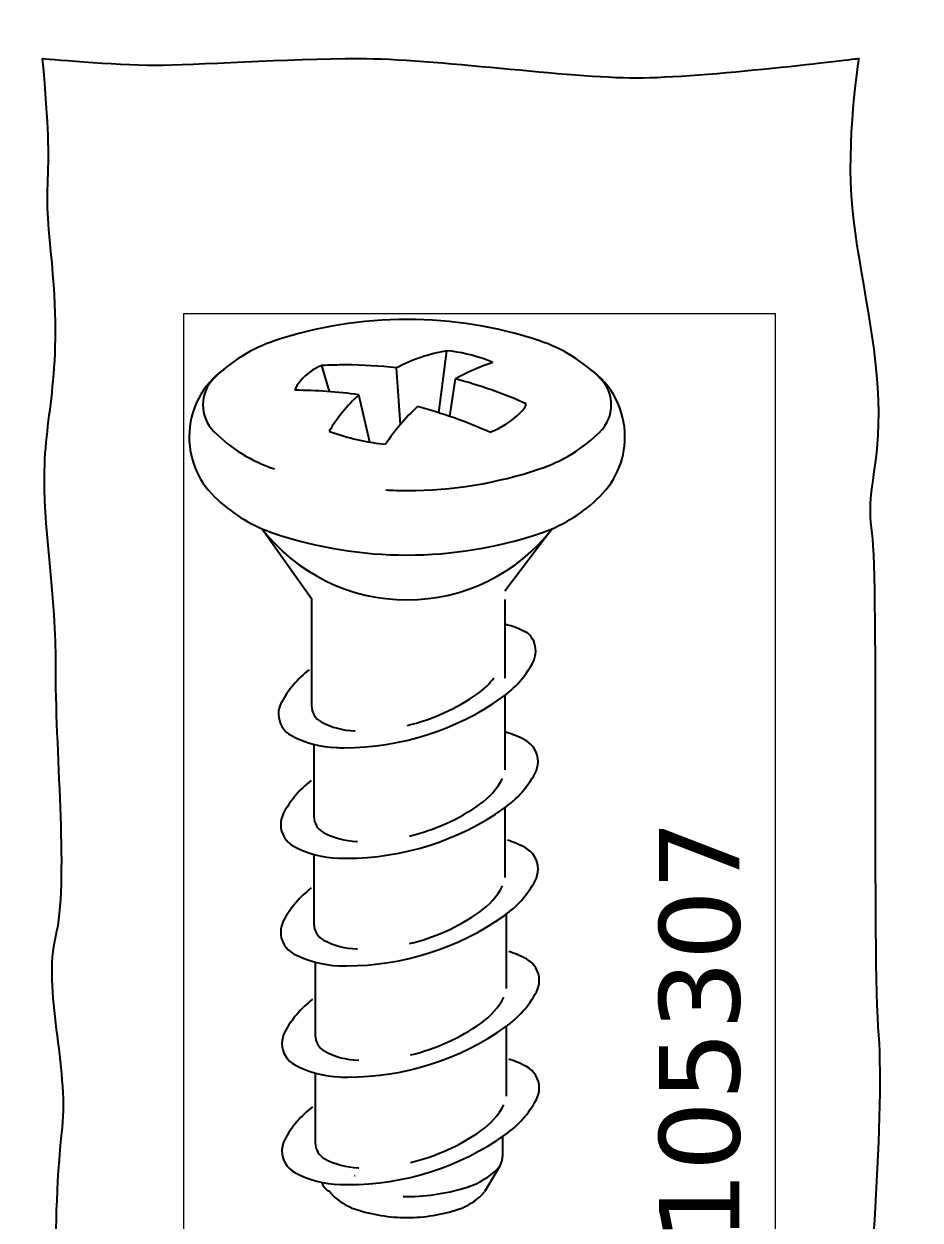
# Model space of a CAD drawing. Header units: inches. Extents: x 35 to 560, y 561 to 1057.
# Drawn here: x 226.124 to 228.209, y 569.301 to 572.081 of the extents above; entities that cross this region are included whole.
import ezdxf

# ---------------------------------------------------------------- set-up
doc = ezdxf.new("R2010")
doc.units = ezdxf.units.IN
doc.header["$MEASUREMENT"] = 0
doc.layers.add('Livello 1', color=7, linetype='Continuous')
doc.styles.get("Standard").update_dxf_attribs({"font": 'Arial.ttf'})

msp = doc.modelspace()

# ---------------------------------------------------------------- linework, layer by layer
at = {"layer": 'Livello 1', "lineweight": 25}
for p, q in [((227.0891, 571.1774), (227.1074, 571.3216)), ((226.8346, 571.2266), (226.8169, 571.2871)), ((226.9996, 571.1501), (226.9909, 571.2817)), ((227.1148, 571.1689), (227.1276, 571.2562)), ((226.929, 571.1091), (226.9031, 571.2193)), ((226.6773, 570.9083), (226.7933, 570.7459)), ((227.3522, 570.9068), (227.2426, 570.7625)), ((226.7933, 570.7458), (226.7933, 570.4959)), ((227.2426, 570.7431), (227.2426, 570.5601)), ((227.2426, 570.5201), (227.2426, 570.3474)), ((226.7986, 570.4064), (226.7986, 570.2389)), ((227.2426, 570.2591), (227.2426, 570.0974)), ((226.7986, 570.1509), (226.7986, 569.9889)), ((227.2456, 570.0114), (227.2456, 569.8387)), ((226.8986, 569.931), (226.9, 569.931)), ((226.8016, 569.8977), (226.8016, 569.7302)), ((227.2456, 569.7505), (227.2456, 569.5887)), ((226.8016, 569.6422), (226.8016, 569.4802)), ((227.2373, 569.4947), (227.2373, 569.4484)), ((227.2315, 569.4275), (227.1951, 569.3664)), ((226.8932, 569.4041), (226.8947, 569.4041))]:
    msp.add_line(p, q, dxfattribs=at)
at = {"layer": 'Livello 1', "lineweight": 0}
msp.add_lwpolyline([(226.4953, 569.2507), (227.8724, 569.2507), (227.8724, 571.4078), (226.4953, 571.4078), (226.4953, 569.2507)], dxfattribs=at)
msp.add_lwpolyline([(226.4953, 569.2507), (227.8724, 569.2507), (227.8724, 571.4078), (226.4953, 571.4078), (226.4953, 569.2507)], dxfattribs=at)
msp.add_lwpolyline([(226.4953, 569.2507), (227.8724, 569.2507), (227.8724, 571.4078), (226.4953, 571.4078), (226.4953, 569.2507)], dxfattribs=at)
msp.add_lwpolyline([(226.4953, 569.2507), (227.8724, 569.2507), (227.8724, 571.4078), (226.4953, 571.4078), (226.4953, 569.2507)], dxfattribs=at)
msp.add_lwpolyline([(226.4953, 569.2507), (227.8724, 569.2507), (227.8724, 571.4078), (226.4953, 571.4078), (226.4953, 569.2507)], dxfattribs=at)
msp.add_lwpolyline([(226.4953, 569.2507), (227.8724, 569.2507), (227.8724, 571.4078), (226.4953, 571.4078), (226.4953, 569.2507)], dxfattribs=at)
msp.add_lwpolyline([(226.4953, 569.2507), (227.8724, 569.2507), (227.8724, 571.4078), (226.4953, 571.4078), (226.4953, 569.2507)], dxfattribs=at)
msp.add_lwpolyline([(226.4953, 569.2507), (227.8724, 569.2507), (227.8724, 571.4078), (226.4953, 571.4078), (226.4953, 569.2507)], dxfattribs=at)
msp.add_lwpolyline([(226.4953, 569.2507), (227.8724, 569.2507), (227.8724, 571.4078), (226.4953, 571.4078), (226.4953, 569.2507)], dxfattribs=at)
msp.add_lwpolyline([(226.4953, 569.2507), (227.8724, 569.2507), (227.8724, 571.4078), (226.4953, 571.4078), (226.4953, 569.2507)], dxfattribs=at)
msp.add_lwpolyline([(226.4953, 569.2507), (227.8724, 569.2507), (227.8724, 571.4078), (226.4953, 571.4078), (226.4953, 569.2507)], dxfattribs=at)
msp.add_lwpolyline([(226.4953, 569.2507), (227.8724, 569.2507), (227.8724, 571.4078), (226.4953, 571.4078), (226.4953, 569.2507)], dxfattribs=at)
msp.add_lwpolyline([(226.4953, 569.2507), (227.8724, 569.2507), (227.8724, 571.4078), (226.4953, 571.4078), (226.4953, 569.2507)], dxfattribs=at)
at = {"layer": 'Livello 1', "lineweight": 35}
msp.add_open_spline([(239.2634, 562.9266), (239.2634, 562.9266), (239.5295, 563.1262), (239.5295, 563.1262), (239.5295, 563.1262), (239.2315, 563.3574), (239.2315, 563.3574), (239.2315, 563.3574), (239.5295, 563.5912), (239.5295, 563.5912), (239.5295, 563.5912), (239.5322, 565.6784), (239.5352, 568.0698), (239.5367, 569.3304), (239.3754, 570.6169), (239.3766, 571.7854), (239.3768, 571.9317), (239.5398, 572.134), (239.54, 572.2743), (239.5414, 573.6598), (239.5422, 574.8531), (239.5418, 575.1037), (239.5416, 575.2844), (239.2862, 575.2876), (239.2853, 575.3394), (239.2824, 575.4938), (239.5295, 575.5924), (239.5295, 575.5924), (239.5295, 575.5924), (239.5295, 575.6927), (239.5295, 575.6927), (239.5147, 575.7425), (238.9685, 575.8579), (238.7735, 575.7906), (238.6636, 575.7526), (236.1314, 575.7287), (233.8273, 575.7152), (232.048, 575.7047), (230.4048, 575.7004), (230.1181, 575.7004), (229.4602, 575.7004), (227.3878, 575.7229), (226.9979, 575.6555), (226.6079, 575.5882), (222.4583, 575.7971), (222.4583, 575.7971), (221.8228, 575.9032), (221.5762, 575.8916), (221.43, 575.9421), (221.43, 575.9421), (221.4549, 575.6813), (221.4549, 575.6813), (221.4549, 575.6813), (221.6327, 575.4642), (221.6327, 575.4642), (221.6327, 575.4642), (221.4549, 575.2759), (221.4549, 575.2759), (221.4549, 575.2759), (221.313, 571.5703), (221.6528, 570.2013), (221.7083, 569.9776), (221.4631, 569.6675), (221.4634, 569.4387), (221.4664, 566.52), (221.4664, 563.583), (221.4549, 563.6197), (221.4532, 563.6247), (221.5706, 563.5079), (221.7468, 563.3952), (221.8018, 563.3601), (221.4975, 563.1175), (221.4955, 562.9934), (221.4955, 562.9934), (221.7468, 562.7514), (222.356, 562.9198), (222.356, 562.9198), (224.7106, 562.9291), (224.7106, 562.9291), (224.7106, 562.9291), (225.3334, 563.0439), (225.3334, 563.0439), (225.3334, 563.0439), (232.5817, 562.9604), (232.5817, 562.9604), (232.5817, 562.9604), (238.867, 562.9853), (238.867, 562.9853), (238.867, 562.9853), (238.9123, 562.7081), (239.2634, 562.9266)], degree=3, knots=[0, 0, 0, 0, 1, 1, 1, 2, 2, 2, 3, 3, 3, 4, 4, 4, 5, 5, 5, 6, 6, 6, 7, 7, 7, 8, 8, 8, 9, 9, 9, 10, 10, 10, 11, 11, 11, 12, 12, 12, 13, 13, 13, 14, 14, 14, 15, 15, 15, 16, 16, 16, 17, 17, 17, 18, 18, 18, 19, 19, 19, 20, 20, 20, 21, 21, 21, 22, 22, 22, 23, 23, 23, 24, 24, 24, 25, 25, 25, 26, 26, 26, 27, 27, 27, 28, 28, 28, 29, 29, 29, 30, 30, 30, 30], dxfattribs=at)
at = {"layer": 'Livello 1', "lineweight": 25}
for points, knots in [([(226.1676, 572.001), (226.1975, 571.6716), (226.1652, 571.7581), (226.1868, 571.5521), (226.2176, 571.2605), (226.1719, 571.1819), (226.1719, 571.0284), (226.1719, 570.8749), (226.1983, 570.7739), (226.1983, 570.5745), (226.1983, 570.375), (226.2289, 570.0835), (226.1983, 569.9607), (226.1676, 569.838), (226.229, 569.6538), (226.2136, 569.5157), (226.1983, 569.3776), (226.1983, 569.2548), (226.1983, 569.1781), (226.1983, 569.1781), (226.1983, 568.994), (226.1983, 568.994), (226.1983, 568.994), (226.5205, 568.9787), (226.6279, 568.9787), (226.7353, 568.9787), (227.303, 569.0094), (227.4411, 568.9787), (227.5793, 568.948), (227.9322, 568.994), (227.9322, 568.994), (227.9322, 568.994), (228.081, 569.0094), (228.081, 569.0094), (228.081, 569.0094), (228.1271, 569.5464), (228.1117, 569.7305), (228.0964, 569.9146), (228.1117, 570.7892), (228.0964, 570.8968), (228.081, 571.0041), (228.1117, 571.0246), (228.1117, 571.178), (228.1117, 571.3314), (228.0657, 571.5002), (228.0504, 571.6537), (228.035, 571.8072), (228.0657, 572.001), (228.0657, 572.001), (228.0657, 572.001), (227.702, 571.9561), (227.5485, 571.9561), (227.3951, 571.9561), (227.0729, 572.001), (226.9041, 572.001), (226.7353, 572.001), (226.5205, 571.9856), (226.4285, 571.9856), (226.3364, 571.9856), (226.1676, 572.001), (226.1676, 572.001)], [0, 0, 0, 0, 1, 1, 1, 2, 2, 2, 3, 3, 3, 4, 4, 4, 5, 5, 5, 6, 6, 6, 7, 7, 7, 8, 8, 8, 9, 9, 9, 10, 10, 10, 11, 11, 11, 12, 12, 12, 13, 13, 13, 14, 14, 14, 15, 15, 15, 16, 16, 16, 17, 17, 17, 18, 18, 18, 19, 19, 19, 20, 20, 20, 20]), ([(227.3235, 571.3445), (227.2242, 571.3776), (227.12, 571.3945), (227.0153, 571.3945), (226.9105, 571.3945), (226.8065, 571.3776), (226.7071, 571.3445)], [0, 0, 0, 0, 1, 1, 1, 2, 2, 2, 2]), ([(226.9909, 571.2817), (226.9517, 571.2863), (226.9122, 571.2886), (226.8727, 571.2886), (226.8541, 571.2886), (226.8355, 571.2881), (226.8169, 571.2871)], [0, 0, 0, 0, 1, 1, 1, 2, 2, 2, 2]), ([(226.5896, 571.279), (226.5388, 571.2427), (226.5085, 571.1839), (226.5085, 571.1213), (226.5085, 571.0655), (226.5325, 571.0125), (226.5744, 570.9757)], [0, 0, 0, 0, 1, 1, 1, 2, 2, 2, 2]), ([(226.5658, 571.2572), (226.5494, 571.2409), (226.5403, 571.2187), (226.5403, 571.1956), (226.5403, 571.1725), (226.5494, 571.1504), (226.5658, 571.134)], [0, 0, 0, 0, 1, 1, 1, 2, 2, 2, 2]), ([(227.4561, 570.9757), (227.498, 571.0125), (227.5221, 571.0655), (227.5221, 571.1213), (227.5221, 571.1839), (227.4919, 571.2426), (227.4409, 571.2791)], [0, 0, 0, 0, 1, 1, 1, 2, 2, 2, 2]), ([(227.4647, 571.134), (227.4811, 571.1504), (227.4903, 571.1725), (227.4903, 571.1956), (227.4903, 571.2187), (227.4811, 571.2409), (227.4647, 571.2572)], [0, 0, 0, 0, 1, 1, 1, 2, 2, 2, 2]), ([(226.9656, 570.9979), (226.9821, 570.9971), (226.9987, 570.9967), (227.0153, 570.9967), (227.12, 570.9967), (227.2241, 571.0135), (227.3235, 571.0467)], [0, 0, 0, 0, 1, 1, 1, 2, 2, 2, 2]), ([(226.6774, 570.908), (226.7584, 570.8036), (226.8831, 570.7425), (227.0153, 570.7425), (227.1475, 570.7425), (227.2722, 570.8036), (227.3533, 570.9081)], [0, 0, 0, 0, 1, 1, 1, 2, 2, 2, 2]), ([(226.7071, 570.8968), (226.8064, 570.8636), (226.9106, 570.8467), (227.0153, 570.8467), (227.12, 570.8467), (227.2241, 570.8636), (227.3235, 570.8968)], [0, 0, 0, 0, 1, 1, 1, 2, 2, 2, 2]), ([(227.3078, 570.5964), (227.3122, 570.6046), (227.3145, 570.6139), (227.3145, 570.6234), (227.3145, 570.6392), (227.3079, 570.6543), (227.2962, 570.6651)], [0, 0, 0, 0, 1, 1, 1, 2, 2, 2, 2]), ([(226.7228, 570.504), (226.7184, 570.4957), (226.7161, 570.4865), (226.7161, 570.477), (226.7161, 570.4561), (226.7276, 570.4369), (226.7461, 570.4269)], [0, 0, 0, 0, 1, 1, 1, 2, 2, 2, 2]), ([(226.8508, 570.399), (226.8569, 570.3988), (226.863, 570.3988), (226.8691, 570.3988), (227.0005, 570.3988), (227.1286, 570.4395), (227.2359, 570.5152)], [0, 0, 0, 0, 1, 1, 1, 2, 2, 2, 2]), ([(227.3131, 570.3394), (227.3175, 570.3476), (227.3198, 570.3569), (227.3198, 570.3663), (227.3198, 570.3872), (227.3083, 570.4065), (227.2899, 570.4164)], [0, 0, 0, 0, 1, 1, 1, 2, 2, 2, 2]), ([(226.8561, 570.142), (226.8622, 570.1418), (226.8683, 570.1418), (226.8744, 570.1418), (227.0058, 570.1418), (227.1339, 570.1825), (227.2413, 570.2582)], [0, 0, 0, 0, 1, 1, 1, 2, 2, 2, 2]), ([(226.7282, 570.247), (226.7237, 570.2387), (226.7214, 570.2294), (226.7214, 570.22), (226.7214, 570.1991), (226.733, 570.1799), (226.7514, 570.1699)], [0, 0, 0, 0, 1, 1, 1, 2, 2, 2, 2]), ([(227.3131, 570.0894), (227.3175, 570.0977), (227.3198, 570.1069), (227.3198, 570.1162), (227.3198, 570.1372), (227.3083, 570.1565), (227.2899, 570.1664)], [0, 0, 0, 0, 1, 1, 1, 2, 2, 2, 2]), ([(226.8561, 569.892), (226.8622, 569.8919), (226.8683, 569.8917), (226.8744, 569.8917), (227.0058, 569.8917), (227.1339, 569.9325), (227.2413, 570.0082)], [0, 0, 0, 0, 1, 1, 1, 2, 2, 2, 2]), ([(226.7282, 569.9969), (226.7237, 569.9887), (226.7214, 569.9794), (226.7214, 569.9701), (226.7214, 569.9491), (226.733, 569.9298), (226.7514, 569.9199)], [0, 0, 0, 0, 1, 1, 1, 2, 2, 2, 2]), ([(227.316, 569.8307), (227.3205, 569.8389), (227.3228, 569.8481), (227.3228, 569.8576), (227.3228, 569.8785), (227.3112, 569.8978), (227.2928, 569.9077)], [0, 0, 0, 0, 1, 1, 1, 2, 2, 2, 2]), ([(226.7311, 569.7382), (226.7267, 569.73), (226.7243, 569.7208), (226.7243, 569.7113), (226.7243, 569.6904), (226.7359, 569.6712), (226.7543, 569.6612)], [0, 0, 0, 0, 1, 1, 1, 2, 2, 2, 2]), ([(226.859, 569.6333), (226.8651, 569.6331), (226.8712, 569.6331), (226.8774, 569.6331), (227.0087, 569.6331), (227.1369, 569.6738), (227.2442, 569.7495)], [0, 0, 0, 0, 1, 1, 1, 2, 2, 2, 2]), ([(227.316, 569.5807), (227.3205, 569.5889), (227.3228, 569.5982), (227.3228, 569.6076), (227.3228, 569.6285), (227.3112, 569.6478), (227.2928, 569.6576)], [0, 0, 0, 0, 1, 1, 1, 2, 2, 2, 2]), ([(226.7311, 569.4882), (226.7267, 569.48), (226.7243, 569.4707), (226.7243, 569.4613), (226.7243, 569.4404), (226.7359, 569.4212), (226.7543, 569.4113)], [0, 0, 0, 0, 1, 1, 1, 2, 2, 2, 2]), ([(226.859, 569.3833), (226.8651, 569.3831), (226.8712, 569.383), (226.8774, 569.383), (227.0087, 569.383), (227.1369, 569.4237), (227.2442, 569.4995)], [0, 0, 0, 0, 1, 1, 1, 2, 2, 2, 2]), ([(227.006, 569.3555), (227.0091, 569.3554), (227.0122, 569.3554), (227.0153, 569.3554), (227.0642, 569.3554), (227.1129, 569.3633), (227.1594, 569.3787)], [0, 0, 0, 0, 1, 1, 1, 2, 2, 2, 2]), ([(226.8955, 569.3258), (226.9341, 569.313), (226.9746, 569.3064), (227.0153, 569.3064), (227.056, 569.3064), (227.0964, 569.313), (227.135, 569.3258)], [0, 0, 0, 0, 1, 1, 1, 2, 2, 2, 2])]:
    msp.add_open_spline(points, degree=3, knots=knots, dxfattribs=at)
for points in [[(226.7071, 571.3445), (226.6538, 571.3268), (226.6055, 571.2969), (226.5658, 571.2572)], [(227.4647, 571.2572), (227.4251, 571.2969), (227.3767, 571.3268), (227.3235, 571.3446)], [(227.1074, 571.3216), (227.0668, 571.3144), (227.0274, 571.301), (226.9908, 571.2817)], [(227.2001, 571.3001), (227.1702, 571.3114), (227.1391, 571.3186), (227.1074, 571.3216)], [(226.8169, 571.2871), (226.797, 571.2796), (226.7796, 571.2668), (226.7664, 571.2502)], [(227.2149, 571.2945), (227.1846, 571.2848), (227.1554, 571.2719), (227.1276, 571.2562)], [(227.2149, 571.2945), (227.21, 571.2966), (227.2051, 571.2985), (227.2001, 571.3001)], [(227.2926, 571.1979), (227.2394, 571.2221), (227.1842, 571.2415), (227.1276, 571.2562)], [(226.7664, 571.2502), (226.7607, 571.2445), (226.7565, 571.2375), (226.754, 571.2297)], [(226.903, 571.2193), (226.8537, 571.2261), (226.8039, 571.2296), (226.754, 571.2297)], [(226.903, 571.2193), (226.8763, 571.1944), (226.8531, 571.1658), (226.8341, 571.1346)], [(227.0395, 571.1918), (227.0113, 571.1658), (226.9863, 571.1362), (226.9652, 571.1041)], [(227.2075, 571.1323), (227.1532, 571.1565), (227.097, 571.1765), (227.0395, 571.1918)], [(227.2075, 571.1323), (227.2351, 571.1426), (227.2601, 571.1587), (227.281, 571.1796)], [(227.281, 571.1796), (227.2861, 571.1848), (227.2901, 571.191), (227.2926, 571.1979)], [(226.5658, 571.134), (226.6055, 571.0943), (226.6538, 571.0644), (226.7071, 571.0467)], [(226.8341, 571.1346), (226.8384, 571.1327), (226.8428, 571.1311), (226.8472, 571.1297)], [(226.8473, 571.1297), (226.8856, 571.1169), (226.9251, 571.1084), (226.9652, 571.1041)], [(227.3235, 571.0467), (227.3767, 571.0644), (227.4251, 571.0943), (227.4648, 571.134)], [(226.5744, 570.9757), (226.6124, 570.94), (226.6577, 570.9132), (226.7071, 570.8968)], [(227.3235, 570.8968), (227.3729, 570.9131), (227.4182, 570.94), (227.4561, 570.9757)], [(226.6774, 570.908), (226.6795, 570.9053), (226.6817, 570.9027), (226.6841, 570.9002)], [(227.3465, 570.9002), (227.3489, 570.9026), (227.3511, 570.9053), (227.3531, 570.9081)], [(227.2962, 570.6651), (227.2793, 570.6741), (227.2613, 570.6811), (227.2426, 570.6859)], [(227.2359, 570.5152), (227.2658, 570.5364), (227.2904, 570.5641), (227.3078, 570.5964)], [(226.7872, 570.5796), (226.7606, 570.5593), (226.7387, 570.5335), (226.7229, 570.504)], [(227.179, 570.5242), (227.1936, 570.5346), (227.2066, 570.5471), (227.2174, 570.5613)], [(227.0153, 570.4504), (227.0741, 570.4643), (227.1297, 570.4894), (227.179, 570.5242)], [(226.7933, 570.4959), (226.7933, 570.4804), (226.8018, 570.4661), (226.8156, 570.4588)], [(226.8156, 570.4588), (226.8395, 570.4459), (226.8661, 570.4389), (226.8932, 570.438)], [(226.7461, 570.427), (226.7783, 570.4097), (226.8142, 570.4001), (226.8508, 570.399)], [(226.8932, 570.438), (226.8938, 570.438), (226.8942, 570.438), (226.8947, 570.4379)], [(227.2899, 570.4164), (227.2748, 570.4245), (227.259, 570.4308), (227.2426, 570.4355)], [(227.2413, 570.2582), (227.2712, 570.2794), (227.2958, 570.3071), (227.3131, 570.3395)], [(226.7925, 570.3226), (226.7659, 570.3023), (226.744, 570.2765), (226.7282, 570.2469)], [(227.1843, 570.2672), (227.2065, 570.2829), (227.2247, 570.3035), (227.2376, 570.3275)], [(227.0206, 570.1934), (227.0794, 570.2074), (227.135, 570.2324), (227.1843, 570.2672)], [(226.7986, 570.2389), (226.7986, 570.2233), (226.8072, 570.2091), (226.8209, 570.2017)], [(226.8209, 570.2017), (226.8448, 570.1889), (226.8714, 570.1818), (226.8986, 570.181)], [(226.7514, 570.1699), (226.7837, 570.1526), (226.8196, 570.1431), (226.8561, 570.142)], [(226.8986, 570.181), (226.8991, 570.181), (226.8995, 570.1809), (226.9, 570.1809)], [(227.2899, 570.1664), (227.2767, 570.1735), (227.2629, 570.1792), (227.2487, 570.1836)], [(227.2413, 570.0082), (227.2712, 570.0293), (227.2958, 570.0571), (227.3131, 570.0894)], [(226.7925, 570.0727), (226.7659, 570.0522), (226.744, 570.0265), (226.7282, 569.9969)], [(227.1843, 570.0173), (227.2065, 570.0329), (227.2247, 570.0535), (227.2376, 570.0774)], [(227.0206, 569.9434), (227.0794, 569.9574), (227.135, 569.9824), (227.1843, 570.0173)], [(226.7986, 569.9889), (226.7986, 569.9734), (226.8072, 569.9591), (226.8209, 569.9517)], [(226.8209, 569.9517), (226.8448, 569.9389), (226.8714, 569.9318), (226.8986, 569.931)], [(226.7514, 569.9199), (226.7837, 569.9026), (226.8196, 569.8931), (226.8561, 569.892)], [(227.2928, 569.9077), (227.2796, 569.9147), (227.2659, 569.9205), (227.2516, 569.925)], [(226.7955, 569.8139), (226.7689, 569.7936), (226.7469, 569.7678), (226.7311, 569.7382)], [(227.1873, 569.7585), (227.2095, 569.7742), (227.2277, 569.7948), (227.2406, 569.8187)], [(227.2442, 569.7495), (227.2741, 569.7707), (227.2987, 569.7984), (227.316, 569.8307)], [(227.0236, 569.6847), (227.0823, 569.6987), (227.1379, 569.7238), (227.1873, 569.7585)], [(226.8016, 569.7302), (226.8016, 569.7147), (226.8101, 569.7004), (226.8238, 569.6931)], [(226.8238, 569.6931), (226.8477, 569.6802), (226.8743, 569.6731), (226.9015, 569.6724)], [(226.9015, 569.6724), (226.902, 569.6724), (226.9024, 569.6724), (226.9029, 569.6723)], [(227.2928, 569.6576), (227.2796, 569.6647), (227.2659, 569.6705), (227.2516, 569.6749)], [(226.7543, 569.6612), (226.7866, 569.644), (226.8224, 569.6344), (226.859, 569.6333)], [(226.7955, 569.564), (226.7689, 569.5435), (226.7469, 569.5177), (226.7311, 569.4882)], [(227.1873, 569.5086), (227.2095, 569.5241), (227.2277, 569.5448), (227.2406, 569.5688)], [(227.2442, 569.4995), (227.2741, 569.5206), (227.2987, 569.5485), (227.316, 569.5807)], [(227.0236, 569.4347), (227.0823, 569.4487), (227.1379, 569.4737), (227.1873, 569.5086)], [(226.8016, 569.4802), (226.8016, 569.4647), (226.8101, 569.4504), (226.8238, 569.4431)], [(227.2254, 569.4196), (227.233, 569.4272), (227.2373, 569.4376), (227.2373, 569.4484)], [(226.8238, 569.4431), (226.8477, 569.4302), (226.8743, 569.4231), (226.9015, 569.4224)], [(226.9015, 569.4224), (226.902, 569.4223), (226.9024, 569.4223), (226.9029, 569.4223)], [(227.1593, 569.3787), (227.1842, 569.3871), (227.2068, 569.4011), (227.2254, 569.4196)], [(226.7543, 569.4113), (226.7866, 569.394), (226.8224, 569.3844), (226.859, 569.3833)], [(226.816, 569.3885), (226.8196, 569.379), (226.8265, 569.3712), (226.8355, 569.3663)], [(226.8355, 569.3663), (226.8369, 569.3639), (226.8386, 569.3617), (226.8407, 569.3598)], [(227.19, 569.3598), (227.1919, 569.3617), (227.1936, 569.3639), (227.1951, 569.3664)], [(226.8406, 569.3598), (226.8561, 569.3443), (226.8749, 569.3327), (226.8956, 569.3258)], [(227.1351, 569.3258), (227.1557, 569.3327), (227.1745, 569.3443), (227.19, 569.3598)]]:
    msp.add_open_spline(points, degree=3, dxfattribs=at)

# ---------------------------------------------------------------- texts
at = {"layer": 'Livello 1', "insert": (227.7921, 569.2507), "char_height": 0.187325, "attachment_point": 7, "rotation": 90}
msp.add_mtext('\\fVerdanaIKEA|b0|i0|c0|p34;\\W1;105307', dxfattribs=at)

doc.saveas('drawing.dxf')
